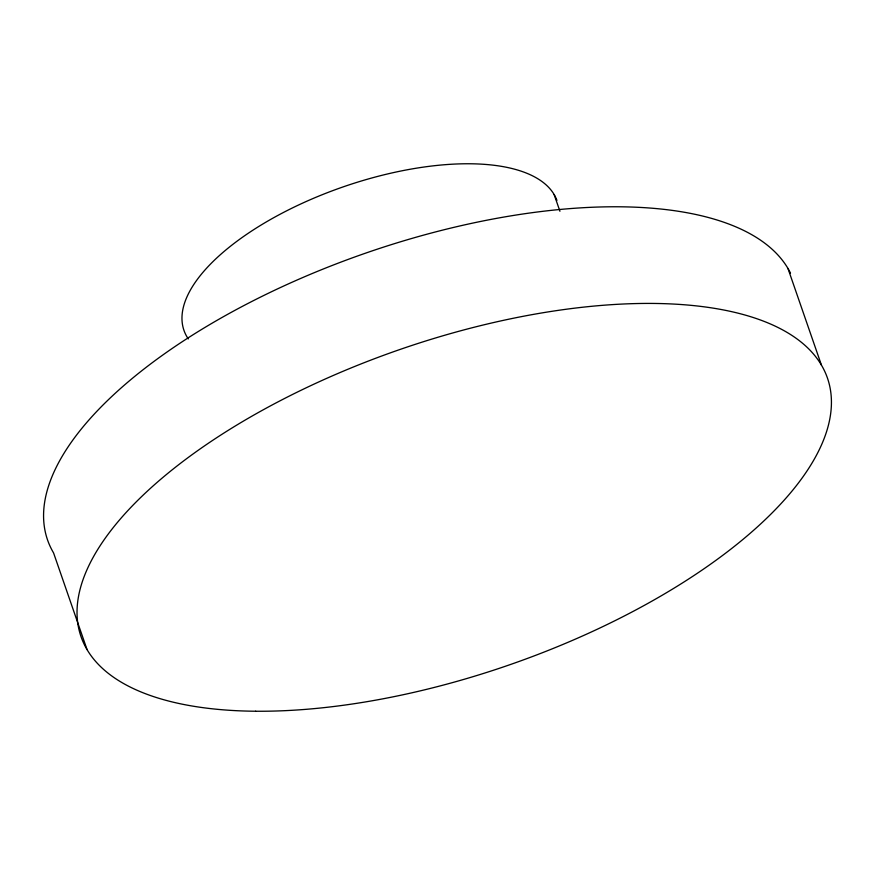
<?xml version="1.0" encoding="UTF-8"?>
<svg xmlns="http://www.w3.org/2000/svg" width="875" height="875" viewBox="0 0 875 875"><rect width="100%" height="100%" fill="white"/><g stroke="black" fill="none" stroke-linecap="round" stroke-linejoin="round"><path stroke-width="1.31" d="M787.959 268.45L821.428 365.094M554.159 194.6L559.934 211.28M87.041 649.567L53.572 552.923A394.964 166.917 -19.1 0 1 340.266 262.347A394.964 166.917 -19.1 0 1 790.497 273.12M188.289 338.92A197.488 83.464 -19.1 0 1 331.822 190.98A197.488 83.464 -19.1 0 1 556.938 200.408M255.609 711.233A394.964 166.917 -19.1 0 0 831.25 407.75A394.964 166.917 -19.1 0 0 275.833 403.014A394.964 166.917 -19.1 0 0 255.609 711.233"/></g></svg>
